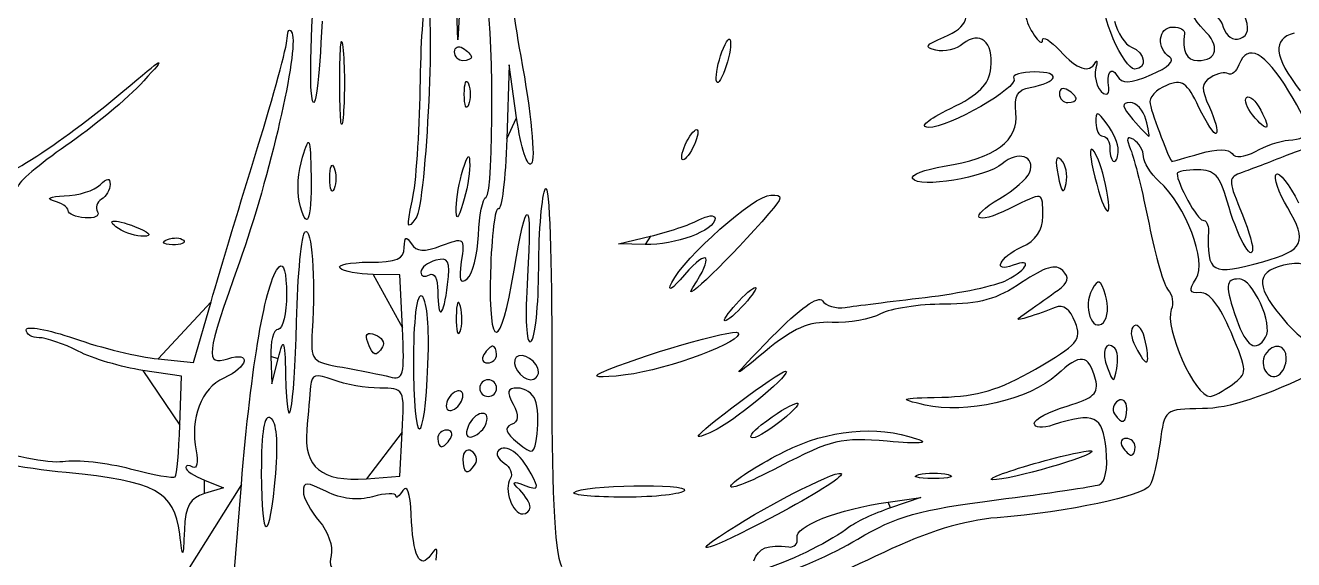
# Model space of a CAD drawing. Extents: x 2 to 593, y 3 to 839.
# Drawn here: x 133.1 to 215.2, y 129.2 to 163.8 of the extents above; entities that cross this region are included whole.
import ezdxf

# ---------------------------------------------------------------- set-up
doc = ezdxf.new("R2010")
doc.units = 0
doc.layers.add('Capa_1', color=7, linetype='CONTINUOUS')

msp = doc.modelspace()

# ---------------------------------------------------------------- linework, layer by layer
at = {"layer": 'Capa_1', "color": 7}
for points in [[(161.269088, 166.35988), (161.073744, 162.87712), (160.968864, 165.962408), (160.968864, 165.962408)], [(203.533024, 162.941312), (203.533024, 162.941312)], [(160.863984, 162.092776), (160.863984, 162.092776)], [(164.886832, 157.803648), (164.406728, 161.240256), (164.246824, 156.45864)], [(177.814256, 160.423792), (177.814256, 160.423792)], [(153.429768, 160.155544), (153.430176, 160.155544)], [(203.256152, 159.752712), (203.256072, 159.752664)], [(151.632472, 159.06692), (151.632472, 159.06692)], [(161.49424, 159.339072), (161.49424, 159.339072)], [(201.143272, 159.040144), (201.143272, 159.040144)], [(212.56296, 157.9968), (212.56296, 157.9968)], [(205.655504, 157.711488), (205.655504, 157.711488)], [(203.864848, 155.702352), (203.864848, 155.702352)], [(209.16816, 155.494), (209.168168, 155.494128)], [(175.577152, 155.252808), (175.577152, 155.252808)], [(200.17328, 155.089), (200.17328, 155.089)], [(152.7852, 153.895928), (152.7852, 153.895928)], [(203.03428, 153.493048), (203.03428, 153.493048)], [(150.797368, 152.399064), (150.797368, 152.399064)], [(158.119816, 152.403888), (158.119816, 152.403888)], [(135.825504, 151.79456), (135.825504, 151.794592)], [(160.972496, 151.990824), (160.972496, 151.990824)], [(139.091392, 150.63004), (139.091392, 150.63004)], [(142.255224, 149.913248), (142.255224, 149.91324)], [(173.221536, 149.592176), (171.47812, 149.646896), (173.551816, 150.134776), (173.551816, 150.134736)], [(213.234608, 148.478032), (213.234608, 148.478032)], [(157.489144, 144.185064), (157.325912, 147.63232), (155.583528, 147.65104)], [(160.4134, 147.006264), (160.4134, 147.006264)], [(176.30196, 146.800984), (176.30196, 146.800984)], [(203.037624, 146.305704), (203.037624, 146.305704)], [(141.656528, 142.173864), (143.949512, 141.935384), (145.08664, 145.872664)], [(161.241184, 145.581064), (161.241184, 145.581064)], [(179.098528, 145.727304), (179.098528, 145.727304)], [(155.23464, 143.253672), (155.23464, 143.253672)], [(205.632224, 143.271784), (205.632224, 143.271784)], [(213.410656, 143.583144), (213.410656, 143.583144)], [(148.95344, 142.325224), (149.01784, 140.556264), (149.433352, 142.189144)], [(159.16664, 142.869624), (159.16664, 142.869624)], [(163.58556, 142.461624), (163.58556, 142.461624)], [(203.640808, 142.867224), (203.640808, 142.867144)], [(214.751144, 142.221624), (214.751144, 142.221624)], [(143.0624, 137.886824), (143.173752, 141.064424), (140.67152, 141.433864)], [(166.307128, 141.340904), (166.307128, 141.340904)], [(170.389488, 141.298824), (170.389488, 141.298824)], [(161.408296, 139.804104), (161.408296, 139.804104)], [(163.58556, 140.284424), (163.58556, 140.284424)], [(211.231984, 140.503064), (211.231976, 140.503064)], [(166.092648, 139.513624), (166.092648, 139.513624)], [(204.40916, 138.955464), (204.40916, 138.955464)], [(155.14868, 134.408584), (157.325936, 134.568824), (157.47516, 137.426504), (157.47516, 137.426504)], [(162.916504, 138.004824), (162.916504, 138.004824)], [(180.731472, 137.891944), (180.731472, 137.891944)], [(160.591824, 137.018264), (160.591824, 137.018264)], [(176.649112, 137.159384), (176.649112, 137.159384)], [(204.95348, 136.473944), (204.95348, 136.473944)], [(162.20152, 135.347704), (162.20152, 135.347704)], [(198.41724, 135.383224), (198.41724, 135.383224)], [(142.397216, 126.601864), (146.439632, 126.404024), (147.052936, 134.024424)], [(144.670616, 134.306824), (145.895328, 133.807864), (144.670616, 133.444424)], [(149.280656, 134.740824), (149.280656, 134.741064)], [(178.812648, 134.008024), (178.812648, 134.008024)], [(190.937376, 134.671864), (190.937376, 134.671864)], [(168.610168, 133.515304), (168.610168, 133.515304)], [(188.956456, 132.882824), (191.073448, 133.179704), (189.109152, 132.513544)], [(165.762816, 132.554904), (165.762816, 132.554904)], [(178.024864, 130.665944), (178.024864, 130.665944)]]:
    msp.add_lwpolyline(points, close=True, dxfattribs=at)
for points in [[(164.060432, 180.80072), (163.988752, 170.139616), (164.147896, 167.36756), (165.149824, 161.819776)], [(151.632472, 159.06692), (151.372896, 160.41976), (151.723504, 167.272744), (152.070472, 167.627904)], [(159.007184, 165.28412), (159.674368, 165.951304), (159.038944, 152.208704), (158.360344, 151.294312)], [(158.641784, 159.718072), (158.678904, 162.615568), (158.843352, 165.120288), (159.007184, 165.28412)], [(162.906424, 152.667312), (163.421848, 152.839768), (163.392856, 164.857544), (162.874984, 165.695448)], [(192.570288, 163.046224), (194.131104, 163.68908), (194.40564, 164.488712), (193.537176, 165.862392)], [(203.533024, 162.941312), (203.081712, 164.021472), (202.837344, 165.030144), (202.99, 165.182792)], [(209.394568, 163.530448), (208.83016, 164.072192), (208.243872, 165.1278), (208.091704, 165.876232)], [(197.885792, 164.411512), (197.897872, 163.772232), (198.947848, 162.241872), (198.957752, 162.84908)], [(209.669088, 164.474256), (210.038584, 164.616048), (210.488448, 164.267168), (210.668784, 163.698976)], [(211.754192, 162.956584), (212.314312, 163.17152), (212.382064, 163.588328), (212.014168, 164.555944)], [(150.020664, 162.95916), (150.044264, 163.510768), (150.18452, 163.66388), (150.332272, 163.2994)], [(152.280896, 164.089856), (152.104544, 160.163128), (151.83008, 158.03704), (151.632472, 159.06692)], [(203.61532, 164.07472), (203.806592, 163.312624), (204.3084, 162.556584), (204.73044, 162.394632)], [(207.19956, 161.751336), (206.304376, 162.304592), (206.449952, 163.698976), (207.402896, 163.698976)], [(207.402896, 163.698976), (207.851952, 163.698976), (208.19036, 163.515264), (208.154904, 163.290736)], [(209.003712, 161.521712), (210.2994, 161.521712), (210.486352, 162.482496), (209.394568, 163.530448)], [(210.668784, 163.698976), (210.85824, 163.10204), (211.31648, 162.788616), (211.754192, 162.956584)], [(150.332272, 163.2994), (150.778952, 162.197536), (148.885496, 153.947728), (146.923896, 148.449112)], [(148.100728, 155.883072), (149.133056, 159.22332), (149.997024, 162.40756), (150.020664, 162.95916)], [(153.430176, 160.155544), (153.432576, 162.550536), (153.527848, 163.462592), (153.642832, 162.182344)], [(178.282056, 162.328896), (178.57692, 163.01508), (178.749856, 163.115688), (178.749856, 162.601056)], [(192.05212, 162.19828), (191.258, 162.386064), (191.35572, 162.545984), (192.570288, 163.046224)], [(195.604304, 161.0522), (195.79136, 162.740576), (194.892544, 163.511936), (193.797304, 162.60296)], [(198.957752, 162.84908), (198.961752, 163.130064), (199.465512, 162.82388), (200.07592, 162.168688)], [(204.925704, 160.977376), (204.611056, 160.977376), (203.984352, 161.861144), (203.533024, 162.941312)], [(208.154904, 163.290736), (207.979504, 162.179848), (208.295288, 161.521712), (209.003712, 161.521712)], [(214.909112, 159.53044), (213.352264, 162.094192), (212.235112, 162.690568), (211.68328, 161.252528)], [(215.254728, 163.301696), (213.822728, 162.927216), (213.939856, 161.799064), (215.642528, 159.566752)], [(139.363552, 159.511952), (142.08976, 161.814744), (142.314624, 161.929088), (140.724336, 160.203928)], [(153.642832, 162.182344), (153.757816, 160.902088), (153.7562, 158.94256), (153.638832, 157.827824)], [(160.863984, 162.092776), (160.863984, 162.409816), (161.108928, 162.517832), (161.408296, 162.332808)], [(161.408296, 161.516336), (161.108928, 161.516336), (160.863984, 161.775736), (160.863984, 162.092776)], [(161.408296, 162.332808), (161.707672, 162.147784), (161.952616, 161.888384), (161.952616, 161.756368)], [(177.814256, 160.423792), (177.814256, 160.872856), (178.02476, 161.730152), (178.282056, 162.328896)], [(178.749856, 162.601056), (178.749856, 162.151992), (178.539344, 161.294696), (178.282056, 160.695952)], [(193.797304, 162.60296), (193.375736, 162.253096), (192.590408, 162.070992), (192.05212, 162.19828)], [(200.07592, 162.168688), (201.224096, 160.936264), (201.974896, 160.679952), (202.36956, 161.385656)], [(204.73044, 162.394632), (205.621304, 162.052768), (205.769472, 160.977376), (204.925704, 160.977376)], [(161.952616, 161.756368), (161.952616, 161.624352), (161.707672, 161.516336), (161.408296, 161.516336)], [(165.149824, 161.819776), (165.823656, 158.088712), (166.119592, 155.119696), (165.845024, 154.845128)], [(192.986672, 158.416016), (194.869048, 159.328504), (195.481688, 159.945488), (195.604304, 161.0522)], [(202.41316, 161.064384), (202.230288, 160.342128), (202.617424, 159.34448), (203.080576, 159.34448)], [(202.36956, 161.385656), (202.495128, 161.610192), (202.514744, 161.465656), (202.41316, 161.064384)], [(203.256072, 159.752664), (203.097056, 160.759776), (203.375832, 161.188664), (203.777776, 160.555304)], [(206.01552, 160.616744), (207.090376, 161.068688), (207.566264, 161.524704), (207.19956, 161.751336)], [(211.68328, 161.252528), (211.511624, 160.805192), (211.20144, 160.544088), (210.993984, 160.672304)], [(161.49424, 159.339072), (161.49424, 160.087512), (161.617792, 160.393688), (161.768784, 160.019472)], [(178.282056, 160.695952), (177.987192, 160.009768), (177.814256, 159.909152), (177.814256, 160.423792)], [(197.098, 160.363736), (197.455264, 159.785672), (192.862208, 157.149832), (191.569912, 157.191312)], [(198.46376, 160.786672), (197.568832, 160.786672), (196.95424, 160.596352), (197.098, 160.363736)], [(198.149512, 159.786136), (199.980256, 160.120816), (200.189384, 160.786672), (198.46376, 160.786672)], [(203.777776, 160.555304), (204.132656, 159.996112), (204.567944, 160.008056), (206.01552, 160.616744)], [(209.09244, 158.485416), (208.315368, 160.122968), (208.02204, 160.321888), (206.980008, 159.917968)], [(209.857256, 160.436), (209.235376, 160.051656), (209.21912, 159.700144), (209.767552, 158.496472)], [(210.993984, 160.672304), (210.786528, 160.800512), (210.275008, 160.694144), (209.857256, 160.436)], [(129.64076, 153.347944), (131.020368, 153.347944), (135.212632, 156.005736), (139.363552, 159.511952)], [(140.724336, 160.203928), (139.676536, 159.067256), (137.410824, 157.172992), (135.689424, 155.994472)], [(153.638832, 157.827824), (153.521872, 156.713088), (153.427792, 157.760544), (153.429768, 160.155544)], [(158.119816, 152.403888), (158.36976, 153.529192), (158.60464, 156.820576), (158.641784, 159.718072)], [(161.768784, 160.019472), (161.919784, 159.645256), (161.919784, 159.032896), (161.768784, 158.65868)], [(197.23132, 158.135416), (197.102496, 159.232712), (197.326656, 159.635704), (198.149512, 159.786136)], [(200.59896, 159.616584), (200.299584, 159.801608), (200.05464, 159.693624), (200.05464, 159.376552)], [(201.143272, 159.040144), (201.143272, 159.172168), (200.898328, 159.431568), (200.59896, 159.616584)], [(203.080576, 159.34448), (203.2126, 159.34448), (203.2916, 159.528184), (203.256152, 159.752712)], [(206.980008, 159.917968), (206.314464, 159.66), (205.839528, 159.119208), (205.924592, 158.716216)], [(214.886952, 156.362256), (216.484104, 156.493928), (216.487168, 156.931792), (214.909112, 159.53044)], [(161.768784, 158.65868), (161.617792, 158.284464), (161.49424, 158.59068), (161.49424, 159.339072)], [(200.05464, 159.376552), (200.05464, 159.059512), (200.299584, 158.800112), (200.59896, 158.800112)], [(200.59896, 158.800112), (200.898328, 158.800112), (201.143272, 158.908128), (201.143272, 159.040144)], [(204.623168, 158.800112), (204.05064, 158.800112), (204.093848, 158.545104), (204.807616, 157.711488)], [(205.655504, 157.711488), (205.498928, 158.310232), (205.034376, 158.800112), (204.623168, 158.800112)], [(205.924592, 158.716216), (206.085904, 157.95196), (207.208192, 154.989784), (207.336432, 154.989784)], [(212.56296, 157.9968), (212.184272, 158.453096), (212.011968, 158.963952), (212.180064, 159.132048)], [(212.180064, 159.132048), (212.348152, 159.300136), (212.759088, 158.926808), (213.093248, 158.302424)], [(165.845024, 154.845128), (165.570448, 154.57056), (165.16256, 155.82996), (164.886832, 157.803648)], [(191.569912, 157.191312), (190.936808, 157.211632), (191.491752, 157.691368), (192.986672, 158.416016)], [(192.580184, 154.668016), (195.886056, 155.195664), (197.440424, 156.35444), (197.23132, 158.135416)], [(203.139096, 157.407312), (202.510328, 158.267208), (202.413336, 158.281112), (202.413336, 157.511344)], [(210.216096, 156.805088), (210.094392, 156.683376), (209.588744, 157.439528), (209.09244, 158.485416)], [(209.767552, 158.496472), (210.135952, 157.68792), (210.3378, 156.926792), (210.216096, 156.805088)], [(213.093248, 158.302424), (213.806216, 156.970224), (213.541544, 156.81768), (212.56296, 157.9968)], [(176.104792, 156.613592), (176.395, 157.062648), (176.63244, 157.18512), (176.63244, 156.885752)], [(202.413336, 157.511344), (202.413336, 157.02268), (202.617456, 156.622856), (202.866936, 156.622856)], [(203.864848, 155.702352), (203.864848, 156.094192), (203.538256, 156.861424), (203.139096, 157.407312)], [(204.807616, 157.711488), (205.32028, 157.112744), (205.784832, 156.622856), (205.83996, 156.622856)], [(205.83996, 156.622856), (205.89508, 156.622856), (205.81212, 157.112744), (205.655504, 157.711488)], [(151.012376, 155.256712), (151.471096, 156.74092), (151.52132, 156.62936), (151.563848, 154.032008)], [(164.246824, 156.45864), (164.15888, 153.828752), (163.912872, 151.78432), (163.700152, 151.915448)], [(175.577152, 155.252808), (175.577152, 155.552176), (175.814592, 156.164528), (176.104792, 156.613592)], [(176.63244, 156.885752), (176.63244, 156.586376), (176.395, 155.974024), (176.104792, 155.52496)], [(202.866936, 156.622856), (203.116416, 156.622856), (203.320536, 156.255448), (203.320536, 155.806384)], [(204.860984, 156.39884), (204.41036, 156.677344), (204.35252, 156.4878), (204.663144, 155.750568)], [(205.4978, 155.30528), (205.4978, 155.690272), (205.211232, 156.182376), (204.860984, 156.39884)], [(212.743, 155.635296), (213.398416, 155.991944), (214.3632, 156.319072), (214.886952, 156.362256)], [(135.689424, 155.994472), (133.968032, 154.815944), (132.559616, 153.61588), (132.559616, 153.327664)], [(145.08664, 145.872664), (145.712056, 148.038144), (147.0684, 152.542824), (148.100728, 155.883072)], [(161.408296, 154.44024), (161.753376, 155.51776), (161.844096, 155.574416), (161.844096, 154.7124)], [(176.104792, 155.52496), (175.814592, 155.075904), (175.577152, 154.953432), (175.577152, 155.252808)], [(198.108672, 154.254016), (198.523984, 155.336296), (197.363552, 155.71776), (196.346192, 154.833384)], [(200.17328, 155.089), (199.832464, 155.429816), (199.756608, 155.07188), (199.95912, 154.078632)], [(202.215088, 155.738632), (201.969552, 156.000752), (202.025152, 155.204688), (202.33864, 153.969608)], [(203.03428, 153.493048), (202.829264, 154.466008), (202.460632, 155.476528), (202.215088, 155.738632)], [(203.320536, 155.806384), (203.320536, 155.357328), (203.443, 154.989912), (203.592688, 154.989912)], [(203.592688, 154.989912), (203.742376, 154.989912), (203.864848, 155.310512), (203.864848, 155.702352)], [(204.663144, 155.750568), (204.904584, 155.17756), (205.440824, 153.001648), (205.854808, 150.915216)], [(206.511032, 153.688328), (205.953752, 154.192656), (205.4978, 154.920288), (205.4978, 155.30528)], [(207.336432, 154.989784), (207.376912, 154.989784), (208.201208, 155.216688), (209.16816, 155.494)], [(209.168168, 155.494128), (210.249248, 155.804176), (211.046608, 155.803608), (211.238784, 155.492528)], [(211.238784, 155.492528), (211.423552, 155.193584), (212.03852, 155.251952), (212.743, 155.635296)], [(214.732688, 155.360512), (213.695032, 154.943904), (212.411792, 154.449936), (211.88104, 154.262824)], [(217.578232, 154.87192), (216.676696, 156.043432), (216.506432, 156.072672), (214.732688, 155.360512)], [(150.797368, 152.399064), (150.638048, 153.072656), (150.734808, 154.358592), (151.012376, 155.256712)], [(152.7852, 153.895928), (152.7852, 154.64436), (152.908752, 154.950536), (153.059752, 154.57632)], [(153.059752, 154.57632), (153.210752, 154.202104), (153.210752, 153.589752), (153.059752, 153.215536)], [(161.844096, 154.7124), (161.844096, 154.113656), (161.647984, 153.011416), (161.408296, 152.262984)], [(190.539112, 153.87584), (190.394808, 154.10932), (191.313288, 154.465808), (192.580184, 154.668016)], [(196.346192, 154.833384), (195.317512, 153.939168), (190.945512, 153.218256), (190.539112, 153.87584)], [(200.486888, 153.550864), (200.60468, 154.106568), (200.463528, 154.798728), (200.17328, 155.089)], [(137.893904, 153.46048), (138.364392, 153.930968), (138.54708, 153.939944), (138.54708, 153.49256)], [(151.563848, 154.032008), (151.612968, 151.030408), (151.28592, 150.333608), (150.797368, 152.399064)], [(153.059752, 153.215536), (152.908752, 152.84132), (152.7852, 153.147456), (152.7852, 153.895928)], [(160.972496, 151.990824), (160.972496, 152.589576), (161.168608, 153.691808), (161.408296, 154.44024)], [(196.189664, 152.585472), (197.099112, 153.122696), (197.962672, 153.873552), (198.108672, 154.254016)], [(199.95912, 154.078632), (200.191392, 152.9394), (200.328264, 152.802528), (200.486888, 153.550864)], [(202.33864, 153.969608), (203.01188, 151.317272), (203.573864, 150.932272), (203.03428, 153.493048)], [(208.9036, 147.382248), (209.610752, 148.514576), (208.242216, 152.12164), (206.511032, 153.688328)], [(209.014856, 154.442312), (208.277968, 154.442312), (207.675048, 154.33136), (207.675048, 154.19576)], [(207.675048, 154.19576), (207.675048, 153.557176), (208.983832, 151.176424), (209.33488, 151.176424)], [(210.919816, 152.401128), (210.4622, 154.05392), (210.099736, 154.442312), (209.014856, 154.442312)], [(211.88104, 154.262824), (210.9866, 153.947488), (210.976648, 153.77756), (211.74496, 151.938728)], [(214.839544, 151.965296), (214.241912, 152.978216), (213.906096, 153.960144), (214.093312, 154.147352)], [(214.093312, 154.147352), (214.28052, 154.33456), (214.935992, 153.503136), (215.54992, 152.299728)], [(135.58056, 152.74416), (136.493648, 152.77888), (137.534656, 153.101232), (137.893904, 153.46048)], [(138.54708, 153.49256), (138.54708, 153.150976), (138.298144, 152.717648), (137.993888, 152.529608)], [(164.720904, 147.933136), (165.52432, 152.921888), (165.923344, 152.71788), (165.588544, 147.489536)], [(166.315448, 148.072744), (166.319448, 150.524904), (166.520112, 152.840488), (166.760064, 153.218488)], [(166.760064, 153.218488), (167.000008, 153.596488), (167.179968, 148.575184), (167.15996, 142.060032)], [(198.965984, 151.430928), (198.965984, 153.054424), (199.051784, 153.034288), (196.838432, 151.93012)], [(134.872952, 152.432088), (134.347408, 152.569424), (134.664616, 152.70932), (135.58056, 152.74416)], [(135.825504, 151.794592), (135.825504, 152.008304), (135.396856, 152.295184), (134.872952, 152.432088)], [(137.993888, 152.529608), (137.689632, 152.341576), (137.572448, 151.974528), (137.733488, 151.71396)], [(158.360344, 151.294312), (157.77544, 150.506192), (157.737344, 150.68192), (158.119816, 152.403888)], [(161.408296, 152.262984), (161.063216, 151.185472), (160.972496, 151.128808), (160.972496, 151.990824)], [(162.408664, 150.210152), (162.458664, 151.486696), (162.6826, 152.592416), (162.906424, 152.667312)], [(163.700152, 151.915448), (163.487432, 152.046584), (163.257728, 150.174592), (163.189704, 147.755488)], [(174.932392, 147.122184), (175.7582, 148.786048), (180.294856, 152.803384), (181.347984, 152.803384)], [(181.347984, 152.803384), (182.16496, 152.803384), (182.15192, 152.677208), (181.224072, 151.60368)], [(196.838432, 151.93012), (194.561016, 150.794), (194.042912, 151.317352), (196.189664, 152.585472)], [(212.565552, 149.340928), (212.551632, 148.314456), (211.5204, 150.231968), (210.919816, 152.401128)], [(136.925896, 151.323088), (136.320688, 151.368688), (135.825504, 151.58084), (135.825504, 151.79456)], [(137.733488, 151.71396), (137.894536, 151.453384), (137.531112, 151.277496), (136.925896, 151.323088)], [(139.091392, 150.63004), (138.0964, 151.273048), (138.955816, 151.273048), (140.452184, 150.63004)], [(177.737736, 151.276968), (177.737736, 150.51168), (175.113856, 149.532832), (173.221536, 149.592176)], [(173.551816, 150.134736), (174.692344, 150.40308), (176.10076, 150.876976), (176.681624, 151.187848)], [(181.224072, 151.60368), (178.806232, 148.806248), (175.481192, 145.561864), (176.30196, 146.800984)], [(176.681624, 151.187848), (177.262488, 151.498712), (177.737736, 151.538816), (177.737736, 151.276968)], [(197.6052, 149.438464), (198.532984, 149.861184), (198.965984, 150.495192), (198.965984, 151.430928)], [(211.74496, 151.938728), (212.200872, 150.847592), (212.570136, 149.678584), (212.565552, 149.340928)], [(213.234608, 148.478032), (215.891352, 149.215896), (216.141304, 149.758984), (214.839544, 151.965296)], [(140.724336, 150.13232), (140.27528, 150.11584), (139.540456, 150.339832), (139.091392, 150.63004)], [(140.452184, 150.63004), (141.169992, 150.321584), (141.262696, 150.152048), (140.724336, 150.13232)], [(150.627832, 144.576424), (150.699592, 147.64936), (150.950088, 150.282072), (151.184472, 150.426928)], [(151.184472, 150.426928), (151.624968, 150.699176), (151.852536, 147.505736), (151.643104, 143.991064)], [(205.854808, 150.915216), (206.268776, 148.828784), (206.828544, 146.900664), (207.098736, 146.630424)], [(209.33488, 151.176424), (209.552944, 151.176424), (209.719984, 150.870248), (209.70608, 150.496032)], [(209.70608, 150.496032), (209.60276, 147.714048), (209.890752, 147.549344), (213.234608, 148.478032)], [(142.58408, 149.5844), (141.949984, 149.61056), (141.821008, 149.739496), (142.255224, 149.913248)], [(142.255224, 149.91324), (142.648144, 150.070472), (143.117616, 150.051136), (143.298496, 149.87028)], [(143.298496, 149.87028), (143.479368, 149.689416), (143.15788, 149.56076), (142.58408, 149.5844)], [(157.606408, 149.401336), (157.612808, 150.104848), (157.731104, 150.170488), (158.059808, 149.6524)], [(158.059808, 149.6524), (158.39788, 149.119536), (158.869048, 149.089376), (160.019912, 149.526928)], [(160.019912, 149.526928), (161.490688, 150.086112), (161.52796, 150.05532), (161.295664, 148.472584)], [(161.687112, 147.365696), (162.034016, 147.6536), (162.358712, 148.933608), (162.408664, 150.210152)], [(155.330096, 148.448784), (157.124024, 148.448784), (157.599816, 148.64788), (157.606408, 149.401336)], [(160.4134, 147.006264), (160.592344, 148.539088), (160.4718, 148.78896), (159.656472, 148.575736)], [(176.30196, 146.800984), (177.683432, 148.886544), (177.31592, 149.455296), (175.764712, 147.6324)], [(197.060888, 148.252032), (195.674864, 147.72016), (196.161376, 148.780608), (197.6052, 149.438464)], [(196.667176, 147.295192), (198.026688, 148.022776), (198.319792, 148.73512), (197.060888, 148.252032)], [(146.923896, 148.449112), (144.755456, 142.370664), (144.676376, 141.716264), (146.167488, 142.189464)], [(147.052936, 134.024424), (147.67724, 141.781464), (148.615824, 147.218096), (149.49148, 148.149416)], [(149.49148, 148.149416), (149.781768, 148.45816), (149.977672, 147.745344), (149.977672, 146.380424)], [(153.451624, 148.05928), (153.237392, 148.273504), (154.082712, 148.448784), (155.330096, 148.448784)], [(155.583528, 147.65104), (154.625208, 147.66136), (153.665856, 147.845048), (153.451624, 148.05928)], [(159.656472, 148.575736), (159.123112, 148.436256), (158.686728, 148.091312), (158.686728, 147.809184)], [(161.295664, 148.472584), (161.12068, 147.280384), (161.225904, 146.982904), (161.687112, 147.365696)], [(163.189704, 147.755488), (163.043104, 142.541952), (163.868096, 142.637632), (164.720904, 147.933136)], [(165.803832, 143.303232), (166.080632, 143.474272), (166.310864, 145.620592), (166.315448, 148.072744)], [(200.26532, 147.902152), (199.816192, 148.358272), (199.128, 148.156624), (197.603864, 147.12232)], [(199.965688, 146.643224), (200.632144, 147.117056), (200.711216, 147.449312), (200.26532, 147.902152)], [(214.563672, 148.246848), (212.674824, 147.772776), (212.738952, 146.805144), (214.814608, 144.460664)], [(216.73656, 147.614848), (216.201728, 148.34628), (215.62648, 148.513592), (214.563672, 148.246848)], [(158.686728, 147.809184), (158.686728, 147.527064), (158.931664, 147.447616), (159.23104, 147.63264)], [(159.23104, 147.63264), (159.539752, 147.823432), (159.775352, 147.366128), (159.775352, 146.576104)], [(165.588544, 147.489536), (165.41616, 144.797472), (165.502576, 143.117072), (165.803832, 143.303232)], [(175.764712, 147.6324), (174.953184, 146.678744), (174.606952, 146.466504), (174.932392, 147.122184)], [(191.360112, 146.166264), (193.6134, 146.430904), (196.001576, 146.938984), (196.667176, 147.295192)], [(197.603864, 147.12232), (196.022424, 146.049144), (194.866816, 145.727304), (192.594624, 145.727304)], [(203.037624, 146.305704), (202.706728, 147.348296), (202.572688, 147.405784), (202.166216, 146.679464)], [(209.175928, 146.474584), (208.460088, 146.418584), (208.408648, 146.589704), (208.9036, 147.382248)], [(211.691376, 147.36048), (210.784736, 147.36048), (210.761, 146.950504), (211.538504, 144.720104)], [(213.410656, 143.583144), (213.92328, 144.412584), (212.581528, 147.36048), (211.691376, 147.36048)], [(149.977672, 146.380424), (149.977672, 145.123064), (149.732736, 144.094264), (149.43336, 144.094264)], [(158.686728, 146.271624), (158.35844, 146.271624), (158.167968, 144.273384), (158.206808, 141.236664)], [(159.16664, 142.869624), (159.20352, 144.817704), (158.998408, 146.271624), (158.686728, 146.271624)], [(159.775352, 146.576104), (159.775352, 144.592184), (160.161992, 144.852824), (160.4134, 147.006264)], [(179.098528, 145.727304), (179.640384, 146.326024), (180.2062, 146.815944), (180.35588, 146.815944)], [(180.35588, 146.815944), (180.505568, 146.815944), (180.184704, 146.326024), (179.64284, 145.727304)], [(181.426224, 143.597944), (183.222304, 145.440184), (184.445816, 146.319784), (184.692112, 145.945864)], [(198.060584, 145.292984), (198.610416, 145.681544), (199.467712, 146.289144), (199.965688, 146.643224)], [(202.166216, 146.679464), (201.555224, 145.587704), (202.168616, 143.813144), (202.90256, 144.547544)], [(202.90256, 144.547544), (203.19192, 144.836904), (203.252696, 145.628104), (203.037624, 146.305704)], [(207.098736, 146.630424), (207.368928, 146.360264), (207.45876, 145.797224), (207.298376, 145.379304)], [(211.166936, 143.904984), (210.451424, 145.608504), (209.745608, 146.519384), (209.175928, 146.474584)], [(161.241184, 145.581064), (161.103184, 146.110664), (160.981192, 145.809144), (160.970096, 144.911064)], [(161.221024, 143.948184), (161.37012, 144.316664), (161.379192, 145.051464), (161.241184, 145.581064)], [(178.385488, 144.638664), (178.2358, 144.638664), (178.556664, 145.128584), (179.098528, 145.727304)], [(179.64284, 145.727304), (179.100984, 145.128584), (178.535168, 144.638664), (178.385488, 144.638664)], [(184.692112, 145.945864), (184.908736, 145.616984), (185.575848, 145.423784), (186.174592, 145.516424)], [(186.174592, 145.516424), (186.773336, 145.609144), (189.106824, 145.901544), (191.360112, 146.166264)], [(192.594624, 145.727304), (190.970168, 145.727304), (189.112384, 145.444344), (188.466208, 145.098504)], [(199.778984, 145.512024), (199.331848, 145.331064), (198.537368, 145.048744), (198.013464, 144.884744)], [(201.074104, 144.559464), (200.7588, 145.397624), (200.310624, 145.727224), (199.778984, 145.512024)], [(160.970096, 144.911064), (160.958976, 144.012984), (161.07192, 143.579624), (161.221024, 143.948184)], [(188.466208, 145.098504), (187.82004, 144.752744), (186.40668, 144.504424), (185.325416, 144.546824)], [(198.013464, 144.884744), (197.163368, 144.618584), (197.16844, 144.662504), (198.060584, 145.292984)], [(207.298376, 145.379304), (206.837192, 144.177464), (208.8174, 139.740104), (209.814936, 139.740104)], [(211.538504, 144.720104), (212.153376, 142.956344), (212.785864, 142.572184), (213.410656, 143.583144)], [(133.103928, 144.065304), (133.103928, 144.348504), (134.512344, 144.092504), (136.233744, 143.496344)], [(133.947432, 143.550264), (133.483512, 143.550264), (133.103928, 143.782024), (133.103928, 144.065304)], [(149.43336, 144.094264), (149.133984, 144.094264), (148.918024, 143.298184), (148.95344, 142.325224)], [(149.913272, 141.145864), (150.024856, 136.508584), (150.491752, 138.750024), (150.627832, 144.576424)], [(151.643104, 143.991064), (151.52796, 142.058744), (151.602304, 141.969384), (153.6082, 141.630184)], [(155.23464, 143.253672), (155.032736, 143.779832), (155.19352, 143.942072), (155.717584, 143.740952)], [(156.672672, 141.007704), (157.552968, 140.765144), (157.635808, 141.087704), (157.489144, 144.185064)], [(170.389488, 141.298824), (172.7546, 142.351544), (178.94548, 144.156664), (179.226592, 143.875544)], [(179.226592, 143.875544), (179.738248, 143.363944), (174.702376, 141.470344), (171.936616, 141.134424)], [(185.325416, 144.546824), (183.799336, 144.606824), (182.82192, 144.179544), (180.956832, 142.638024)], [(198.492112, 141.515704), (201.268064, 143.112104), (201.510904, 143.398424), (201.074104, 144.559464)], [(204.889768, 144.327384), (204.615944, 144.158104), (204.651248, 143.570664), (204.971152, 142.972904)], [(205.632224, 143.271784), (205.489824, 144.016744), (205.155712, 144.491704), (204.889768, 144.327384)], [(211.231976, 140.503064), (212.25848, 141.253624), (212.257424, 141.308744), (211.166936, 143.904984)], [(214.814608, 144.460664), (216.58796, 142.457624), (218.017032, 142.336664), (218.017032, 144.189544)], [(136.480112, 142.676744), (135.551064, 143.157224), (134.41136, 143.550264), (133.947432, 143.550264)], [(136.233744, 143.496344), (137.955136, 142.900104), (140.395392, 142.305064), (141.656528, 142.173864)], [(149.433352, 142.189144), (149.79868, 143.624904), (149.85664, 143.498904), (149.913272, 141.145864)], [(156.202056, 142.952232), (155.78488, 142.277192), (155.585504, 142.339352), (155.23464, 143.253672)], [(155.717584, 143.740952), (156.14968, 143.575112), (156.367696, 143.220232), (156.202056, 142.952232)], [(163.345528, 143.005944), (163.213504, 143.005944), (162.954112, 142.760984), (162.769088, 142.461624)], [(163.58556, 142.461624), (163.58556, 142.760984), (163.477544, 143.005944), (163.345528, 143.005944)], [(180.956832, 142.638024), (178.66008, 140.739704), (178.680768, 140.782024), (181.426224, 143.597944)], [(203.640808, 142.867144), (203.0554, 143.452504), (202.744624, 142.632664), (203.15556, 141.586984)], [(204.971152, 142.972904), (205.732888, 141.549624), (205.943256, 141.644744), (205.632224, 143.271784)], [(214.751144, 142.221624), (214.751144, 143.119784), (213.890888, 143.271544), (213.390352, 142.461624)], [(140.67152, 141.433864), (139.29528, 141.637064), (137.409152, 142.196344), (136.480112, 142.676744)], [(146.167488, 142.189464), (147.724304, 142.683624), (147.515808, 141.666104), (145.910344, 140.934584)], [(158.206808, 141.236664), (158.278808, 135.610584), (159.0542, 136.929784), (159.16664, 142.869624)], [(162.769088, 142.461624), (162.584064, 142.162264), (162.692048, 141.917304), (163.00912, 141.917304)], [(163.00912, 141.917304), (163.32616, 141.917304), (163.58556, 142.162264), (163.58556, 142.461624)], [(164.855624, 142.280184), (164.465728, 141.890344), (165.152728, 140.828664), (165.794944, 140.828664)], [(166.307128, 141.340904), (166.307128, 141.983144), (165.245528, 142.670104), (164.855624, 142.280184)], [(202.3858, 140.843064), (201.952448, 142.500184), (201.41328, 142.564344), (199.8778, 141.141304)], [(203.7608, 141.551784), (203.870952, 142.099064), (203.81696, 142.691064), (203.640808, 142.867224)], [(213.390352, 142.461624), (212.946464, 141.743384), (213.597312, 140.724184), (214.24444, 141.124104)], [(214.24444, 141.124104), (214.52312, 141.296344), (214.751144, 141.790264), (214.751144, 142.221624)], [(153.6082, 141.630184), (154.754824, 141.436264), (156.133832, 141.156184), (156.672672, 141.007704)], [(165.794944, 140.828664), (166.076648, 140.828664), (166.307128, 141.059224), (166.307128, 141.340904)], [(167.15996, 142.060032), (167.13468, 133.816592), (167.3264, 129.759152), (167.790512, 128.717472)], [(176.649112, 137.159384), (176.649112, 137.455544), (181.908936, 141.372744), (182.306584, 141.372744)], [(182.306584, 141.372744), (182.847752, 141.372744), (179.301608, 138.373224), (177.873816, 137.623224)], [(192.43424, 139.690904), (194.741512, 139.738904), (196.130568, 140.157544), (198.492112, 141.515704)], [(203.15556, 141.586984), (203.541048, 140.606104), (203.57016, 140.604424), (203.7608, 141.551784)], [(216.93152, 141.460056), (213.230952, 139.681336), (211.067568, 138.968616), (209.311112, 138.949736)], [(145.910344, 140.934584), (144.452096, 140.270184), (143.71712, 138.327544), (144.122224, 136.208424)], [(153.006856, 140.814984), (151.850328, 141.254744), (151.597328, 141.184584), (151.53312, 140.406744)], [(156.013728, 140.284184), (155.127872, 140.284184), (153.774776, 140.523064), (153.006856, 140.814984)], [(163.04124, 140.828664), (162.741872, 140.828664), (162.496928, 140.583784), (162.496928, 140.284424)], [(163.58556, 140.284424), (163.58556, 140.583784), (163.340616, 140.828664), (163.04124, 140.828664)], [(171.936616, 141.134424), (170.185088, 140.921704), (169.666072, 140.976824), (170.389488, 141.298824)], [(199.8778, 141.141304), (198.14624, 139.536504), (193.930312, 138.566264), (191.345608, 139.177704)], [(200.546408, 139.115464), (202.279136, 139.634584), (202.618472, 139.953304), (202.3858, 140.843064)], [(151.53312, 140.406744), (151.49048, 139.890264), (151.380864, 138.610344), (151.289512, 137.562584)], [(157.47516, 137.426504), (157.623312, 140.263624), (157.612816, 140.284184), (156.013728, 140.284184)], [(160.863984, 140.012024), (160.564608, 139.826984), (160.319672, 139.430664), (160.319672, 139.131304)], [(161.408296, 139.804104), (161.408296, 140.103464), (161.16336, 140.196984), (160.863984, 140.012024)], [(160.863984, 138.923384), (161.16336, 139.108424), (161.408296, 139.504744), (161.408296, 139.804104)], [(162.496928, 140.284424), (162.496928, 139.984984), (162.741872, 139.740104), (163.04124, 139.740104)], [(163.04124, 139.740104), (163.340616, 139.740104), (163.58556, 139.984984), (163.58556, 140.284424)], [(164.944272, 140.284184), (164.272192, 140.284184), (164.21, 140.062824), (164.650688, 139.239464)], [(166.092648, 139.513624), (165.930032, 139.937464), (165.413264, 140.284184), (164.944272, 140.284184)], [(180.731472, 137.891944), (182.707464, 139.414904), (184.030232, 139.864504), (182.364416, 138.446984)], [(191.345608, 139.177704), (189.559656, 139.600184), (189.627744, 139.632344), (192.43424, 139.690904)], [(209.814936, 139.740104), (210.020432, 139.740104), (210.658096, 140.083384), (211.231984, 140.503064)], [(160.319672, 139.131304), (160.319672, 138.831864), (160.564608, 138.738344), (160.863984, 138.923384)], [(162.916504, 138.004824), (163.243072, 138.984504), (162.117992, 138.778664), (161.73832, 137.789224)], [(164.650688, 139.239464), (165.057152, 138.479944), (165.025224, 138.117784), (164.53376, 137.912824)], [(166.21164, 137.307384), (166.308816, 138.097064), (166.25524, 139.089864), (166.092648, 139.513624)], [(198.421696, 137.984024), (198.421696, 138.256184), (199.377816, 138.765384), (200.546408, 139.115464)], [(203.855968, 139.462184), (203.551712, 139.274184), (203.443696, 138.892264), (203.615936, 138.613624)], [(203.615936, 138.613624), (204.082544, 137.858584), (204.40916, 137.999384), (204.40916, 138.955464)], [(204.40916, 138.955464), (204.40916, 139.422184), (204.160224, 139.650264), (203.855968, 139.462184)], [(209.311112, 138.949736), (206.86652, 138.923336), (206.857344, 138.916136), (206.567072, 136.746056)], [(148.948712, 138.342184), (148.527584, 138.602424), (148.344744, 137.524824), (148.344744, 134.782424)], [(149.280656, 134.741064), (149.454072, 136.798744), (149.333696, 138.104184), (148.948712, 138.342184)], [(182.364416, 138.446984), (181.466296, 137.682744), (180.486528, 137.056424), (180.18716, 137.055144)], [(203.079152, 136.311704), (202.874152, 138.495944), (202.293192, 138.763464), (199.646408, 137.892344)], [(142.764928, 134.523144), (142.867288, 134.625464), (143.001152, 136.139144), (143.0624, 137.886824)], [(151.289512, 137.562584), (151.078344, 135.140424), (152.236128, 134.194264), (155.14868, 134.408584)], [(160.351792, 137.562584), (160.034752, 137.562584), (159.775352, 137.317624), (159.775352, 137.018264)], [(160.591824, 137.018264), (160.776848, 137.317624), (160.668864, 137.562584), (160.351792, 137.562584)], [(161.73832, 137.789224), (161.534896, 137.259144), (161.656544, 137.010264), (162.054304, 137.142904)], [(162.054304, 137.142904), (162.410008, 137.261464), (162.798, 137.649304), (162.916504, 138.004824)], [(164.53376, 137.912824), (164.060696, 137.715624), (164.184584, 137.366824), (164.946344, 136.751304)], [(164.946344, 136.751304), (165.979152, 135.916664), (166.044032, 135.945224), (166.21164, 137.307384)], [(177.873816, 137.623224), (177.200232, 137.269464), (176.649112, 137.060744), (176.649112, 137.159384)], [(180.18716, 137.055144), (179.887784, 137.055144), (180.13276, 137.430424), (180.731472, 137.891944)], [(182.24388, 136.175384), (185.084704, 137.591064), (188.155144, 137.885784), (190.801296, 136.996984)], [(199.646408, 137.892344), (198.972816, 137.670584), (198.421696, 137.711864), (198.421696, 137.984024)], [(129.755304, 136.698424), (132.1108, 135.885384), (134.5338, 135.391944), (135.485064, 135.531624)], [(159.775352, 137.018264), (159.775352, 136.718904), (159.883368, 136.473944), (160.015384, 136.473944)], [(160.015384, 136.473944), (160.1474, 136.473944), (160.4068, 136.718904), (160.591824, 137.018264)], [(165.823216, 134.728184), (165.09784, 136.083544), (164.195336, 136.720824), (163.701184, 136.226664)], [(188.896192, 136.831944), (185.917936, 137.098264), (185.301568, 136.952424), (181.897712, 135.175864)], [(190.801296, 136.996984), (191.682472, 136.700984), (191.011008, 136.642824), (188.896192, 136.831944)], [(204.37704, 137.018264), (204.059992, 137.018264), (203.951984, 136.773304), (204.137008, 136.473944)], [(204.137008, 136.473944), (204.322024, 136.174584), (204.581424, 135.929624), (204.713448, 135.929624)], [(204.95348, 136.473944), (204.95348, 136.773304), (204.69408, 137.018264), (204.37704, 137.018264)], [(204.713448, 135.929624), (204.845464, 135.929624), (204.95348, 136.174584), (204.95348, 136.473944)], [(206.567072, 136.746056), (206.406896, 135.548616), (206.107888, 134.297656), (205.902616, 133.966216)], [(135.704328, 134.799544), (132.847824, 135.069784), (129.764296, 135.676904), (128.852048, 136.148664)], [(135.485064, 135.531624), (136.391632, 135.664664), (138.358592, 135.450264), (139.856088, 135.055224)], [(144.122224, 136.208424), (144.262504, 135.474584), (144.167744, 135.003704), (143.911592, 135.162024)], [(161.961488, 136.196264), (161.657232, 136.384344), (161.408296, 136.156264), (161.408296, 135.689624)], [(161.408296, 135.689624), (161.408296, 134.733464), (161.73492, 134.592744), (162.20152, 135.347704)], [(162.20152, 135.347704), (162.373768, 135.626424), (162.26576, 136.008264), (161.961488, 136.196264)], [(163.701184, 136.226664), (163.50524, 136.030744), (163.675344, 135.666184), (164.079296, 135.416584)], [(178.812648, 134.008024), (179.168784, 134.437144), (180.712848, 135.412424), (182.24388, 136.175384)], [(202.145056, 136.197944), (202.416496, 135.926504), (196.779832, 134.288104), (195.737408, 134.335464)], [(198.41724, 135.383224), (200.360712, 135.938104), (202.038232, 136.304744), (202.145056, 136.197944)], [(202.616464, 134.018504), (203.02348, 134.158504), (203.199408, 135.030424), (203.079152, 136.311704)], [(143.056408, 130.837624), (142.710768, 133.586344), (141.472016, 134.253864), (135.704328, 134.799544)], [(139.856088, 135.055224), (141.353584, 134.660264), (142.662568, 134.420744), (142.764928, 134.523144)], [(143.911592, 135.162024), (143.655464, 135.320264), (143.445912, 135.304984), (143.445912, 135.127624)], [(143.445912, 135.127624), (143.445912, 134.950664), (143.997032, 134.581304), (144.670616, 134.306824)], [(148.344744, 134.782424), (148.344744, 130.154264), (148.892072, 130.130104), (149.280656, 134.740824)], [(164.079296, 135.416584), (164.483192, 135.166984), (164.659008, 134.712504), (164.47, 134.406664)], [(178.024864, 130.665944), (180.667728, 132.447624), (185.41792, 134.911384), (185.895632, 134.748264)], [(181.897712, 135.175864), (179.844784, 134.104424), (178.456504, 133.578904), (178.812648, 134.008024)], [(190.937376, 134.671864), (191.461272, 134.808824), (192.318568, 134.808824), (192.842472, 134.671864)], [(195.737408, 134.335464), (195.26784, 134.357064), (196.473768, 134.828264), (198.41724, 135.383224)], [(152.563184, 133.572664), (151.296744, 134.209064), (151.06632, 134.209784), (151.06632, 133.580664)], [(158.050288, 132.093144), (157.995328, 133.496904), (157.794704, 134.077464), (157.51632, 133.638664)], [(164.47, 134.406664), (164.046992, 133.722264), (164.612328, 132.119464), (165.276736, 132.119464)], [(165.082424, 133.675784), (164.536696, 134.225544), (164.603096, 134.284584), (165.417896, 133.974264)], [(165.417896, 133.974264), (166.309272, 133.634744), (166.358944, 133.727144), (165.823216, 134.728184)], [(168.610168, 133.515304), (169.09772, 134.002824), (176.064784, 134.128024), (175.765552, 133.643864)], [(185.895632, 134.748264), (186.18468, 134.649624), (184.477648, 133.527864), (182.102232, 132.255544)], [(191.88992, 134.422984), (190.84212, 134.422984), (190.413472, 134.534984), (190.937376, 134.671864)], [(192.842472, 134.671864), (193.366376, 134.534984), (192.937728, 134.422984), (191.88992, 134.422984)], [(195.97228, 133.033704), (199.265384, 133.451144), (202.255272, 133.894344), (202.616464, 134.018504)], [(205.902616, 133.966216), (205.471328, 133.269816), (200.680592, 132.256536), (196.021752, 131.876376)], [(144.670616, 133.444424), (143.716808, 133.161384), (143.42664, 132.643544), (143.3588, 131.103304)], [(151.06632, 133.580664), (151.06632, 133.169704), (151.531056, 132.297624), (152.099064, 131.642744)], [(155.556912, 133.239464), (154.59208, 132.969464), (153.528016, 133.087944), (152.563184, 133.572664)], [(157.062112, 133.297064), (157.058112, 133.495704), (156.380192, 133.469704), (155.556912, 133.239464)], [(157.51632, 133.638664), (157.271096, 133.252184), (157.066696, 133.098424), (157.062112, 133.297064)], [(165.762816, 132.554904), (165.762816, 132.794344), (165.45664, 133.298744), (165.082424, 133.675784)], [(171.899592, 133.208024), (169.92144, 133.208024), (168.4412, 133.346264), (168.610168, 133.515304)], [(175.765552, 133.643864), (175.617424, 133.404184), (173.877744, 133.208024), (171.899592, 133.208024)], [(165.276736, 132.119464), (165.54408, 132.119464), (165.762816, 132.315384), (165.762816, 132.554904)], [(183.053416, 130.567464), (182.892424, 131.320664), (185.716824, 132.428504), (188.956456, 132.882824)], [(189.109152, 132.513544), (188.028792, 132.147064), (186.80408, 131.571704), (186.387576, 131.234904)], [(186.991088, 130.487384), (189.497048, 131.983464), (190.960368, 132.398344), (195.97228, 133.033704)], [(152.099064, 131.642744), (152.667064, 130.987784), (153.011752, 129.992904), (152.865024, 129.431784)], [(159.328344, 129.475784), (158.620056, 128.441144), (158.156168, 129.391144), (158.050288, 132.093144)], [(182.102232, 132.255544), (177.892416, 130.000584), (175.866128, 129.210664), (178.024864, 130.665944)], [(196.021752, 131.876376), (193.843888, 131.698696), (191.471584, 130.972296), (188.673496, 129.626296)], [(143.3588, 131.103304), (143.273888, 129.175544), (143.266264, 129.168824), (143.056408, 130.837624)], [(186.387576, 131.234904), (185.416192, 130.449384), (182.713552, 129.099144), (181.143128, 128.614744)], [(159.66364, 129.125704), (159.790904, 129.939544), (159.70628, 130.027944), (159.328344, 129.475784)], [(180.248816, 129.090104), (180.57084, 129.929304), (181.152824, 130.158664), (182.509104, 129.980824)], [(181.275784, 127.966824), (182.772648, 128.370104), (185.344536, 129.504344), (186.991088, 130.487384)], [(182.509104, 129.980824), (182.888064, 129.931224), (183.133, 130.195144), (183.053416, 130.567464)], [(152.865024, 129.431784), (152.544336, 128.205464), (153.595112, 127.834584), (157.048888, 127.954984)], [(188.673496, 129.626296), (182.898392, 126.848376), (179.90076, 126.145816), (173.791192, 126.138376)]]:
    msp.add_open_spline(points, degree=3, dxfattribs=at)

doc.saveas('drawing.dxf')
